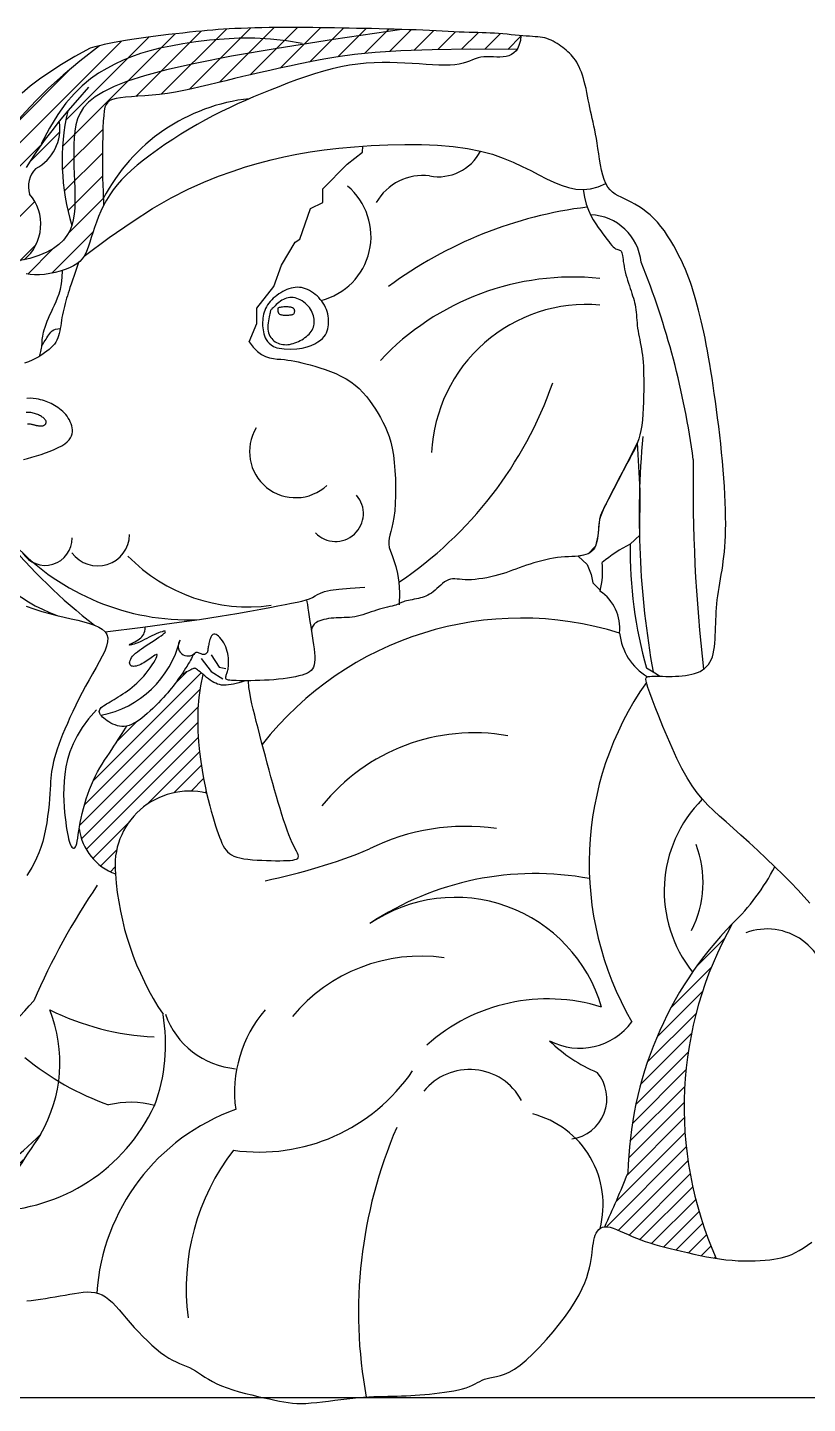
# Model space of a CAD drawing. Extents: x 792 to 6122, y 5790 to 9808.
# Drawn here: x 2730 to 2997.4, y 6796.6 to 7268.4 of the extents above; entities that cross this region are included whole.
import ezdxf

# ---------------------------------------------------------------- set-up
doc = ezdxf.new("R2010")
doc.units = 0
doc.header["$MEASUREMENT"] = 0
for name, color, linetype in [('2', 2, 'CONTINUOUS'), ('3', 3, 'CONTINUOUS'), ('7', 7, 'CONTINUOUS'), ('BH', 3, 'CONTINUOUS'), ('TEXT', 3, 'CONTINUOUS')]:
    doc.layers.add(name, color=color, linetype=linetype)

# ---------------------------------------------------------------- blocks, each defined once
blk = doc.blocks.new('玩具5')
at = {"layer": '3'}
h = blk.add_hatch(dxfattribs=at)
h.set_pattern_fill('ANSI31', color=256, scale=80, style=0)
h.set_pattern_definition([(45, (-2050.161, -7918.069), (-7.071068, 7.071068), [])])
h.paths.add_polyline_path([(126.58, 401.96, -0.267923), (128.52, 410.03, 0.327581), (135.98, 425.07), (133.61, 422.08), (131.54, 419.35), (129.74, 416.84), (128.16, 414.53), (126.77, 412.37), (125.51, 410.34), (124.38, 408.43), (123.38, 406.61), (122.48, 404.86), (121.68, 403.18), (120.96, 401.54), (120.33, 399.93), (119.76, 398.32), (119.26, 396.71), (118.81, 395.05), (118.41, 393.31), (118.06, 391.44), (117.76, 389.41), (117.51, 387.18), (117.3, 384.71), (117.13, 381.96), (117.99, 381.17), (118.84, 380.42), (119.26, 380.07), (123.19, 380.72), (124.9, 381.11, 0.417036)])
for points in [[(244.69, 454.22), (223.04, 451.04), (205.18, 448.21), (190.68, 445.7), (179.12, 443.45), (170.04, 441.41), (163.03, 439.53), (157.64, 437.78), (153.45, 436.1), (150.08, 434.44), (147.39, 432.79), (145.3, 431.12), (143.73, 429.43), (142.59, 427.68), (141.8, 425.87), (141.29, 423.97), (140.96, 421.97), (140.74, 419.86), (140.62, 417.65), (140.58, 415.37), (140.59, 413.04), (140.64, 410.69), (140.72, 408.35), (140.81, 406.04), (140.9, 403.79), (140.97, 401.61), (140.99, 399.51), (140.93, 397.5), (140.76, 395.57), (140.46, 393.73), (139.99, 391.98), (139.33, 390.32), (138.45, 388.75), (137.32, 387.27), (135.9, 385.9), (134.16, 384.63), (132.06, 383.47), (129.55, 382.43), (126.61, 381.51), (123.19, 380.72)], [(213.1, 449.72), (208.12, 450.62), (203.1, 451.18), (198.09, 451.43), (193.16, 451.41), (188.34, 451.18), (183.71, 450.78), (179.31, 450.25), (175.21, 449.63), (171.44, 448.96), (167.97, 448.23), (164.76, 447.44), (161.77, 446.56), (158.95, 445.57), (156.25, 444.47), (153.63, 443.24), (151.06, 441.85), (148.48, 440.29), (145.89, 438.49), (143.3, 436.36), (140.7, 433.82), (138.11, 430.79), (135.5, 427.19), (132.9, 422.93), (130.29, 417.94)], [(148.74, 449.06), (142.56, 444.19), (137.22, 439.7), (132.6, 435.55), (128.64, 431.7), (125.24, 428.11), (122.31, 424.74), (119.77, 421.55), (117.53, 418.5), (115.51, 415.55), (113.69, 412.64), (112.04, 409.75), (110.56, 406.8), (109.22, 403.78), (108.01, 400.61), (106.9, 397.27), (105.89, 393.69)], [(281.28, 447.88), (266.57, 447.96), (254.39, 447.79), (244.4, 447.43), (236.29, 446.91), (229.73, 446.27), (224.39, 445.54), (219.94, 444.77), (216.06, 444), (212.47, 443.27), (209.09, 442.56), (205.89, 441.88), (202.84, 441.21), (199.92, 440.56), (197.09, 439.91), (194.32, 439.26), (191.58, 438.6), (188.86, 437.93), (186.15, 437.25), (183.45, 436.59), (180.77, 435.95), (178.12, 435.35), (175.5, 434.81), (172.91, 434.32), (170.36, 433.92), (167.87, 433.6), (165.44, 433.35), (163.12, 433.15), (160.93, 432.99), (158.9, 432.84), (157.06, 432.69), (155.43, 432.52), (154.04, 432.3), (152.92, 432.02), (152.04, 431.65), (151.37, 431.13), (150.87, 430.44), (150.51, 429.53), (150.27, 428.36), (150.1, 426.91), (149.98, 425.12), (149.87, 422.97), (149.79, 420.46), (149.73, 417.59), (149.71, 414.38), (149.72, 410.84), (149.78, 406.98), (149.9, 402.8), (150.07, 398.31)], [(145.32, 435.85), (141.79, 431.92), (138.69, 428.34), (135.98, 425.07), (133.61, 422.08), (131.54, 419.35), (129.74, 416.84), (128.16, 414.53), (126.77, 412.37), (125.51, 410.34)]]:
    blk.add_lwpolyline(points, dxfattribs=at)
for centre, radius, start, end in [((207.63, 412.6), 70.71, 167.1407, 196.9555), ((202.75, 373.08), 59.49, 96.1487, 152.499), ((122, 422.63), 14.19, 297.3391, 9.8904), ((134.54, 404.31), 8.3, 136.4939, 196.4883), ((115.42, 392.37), 14.71, 310.1253, 40.6768), ((267.77, 168.76), 62.14, 80.1769, 141.2028), ((264.93, 133.06), 68.16, 81.694, 116.5482), ((165.47, 361.48), 181.1, 281.4282, 292.3946), ((306.83, 183.42), 33.54, 332.9058, 21.0625), ((360.66, 149.4), 19.23, 357.9908, 110.389), ((266.26, 105.39), 18.65, 28.2311, 141.1505), ((278.95, 81.12), 29.7, 345.115, 75.6807), ((74.05, 157.67), 77.99, 272.5645, 315.9288)]:
    blk.add_arc(centre, radius, start, end, dxfattribs=at)
at = {"layer": '7'}
for points in [[(145.85, 448.3), (140.99, 445.59), (136.74, 443.06), (133, 440.68), (129.72, 438.4), (126.8, 436.17), (124.18, 433.96)], [(125.5, 271.1), (127.98, 270.23), (130.45, 269.47), (132.9, 268.8), (135.28, 268.19), (137.6, 267.63), (139.81, 267.12), (141.9, 266.63), (143.84, 266.14), (145.61, 265.64), (147.18, 265.1), (148.54, 264.49), (149.67, 263.81), (150.53, 263.02), (151.1, 262.1), (151.37, 261.03), (151.33, 259.79), (150.99, 258.39), (150.42, 256.86), (149.65, 255.2), (148.72, 253.44), (147.69, 251.6), (146.59, 249.68), (145.47, 247.72), (144.37, 245.72), (143.3, 243.7), (142.26, 241.68), (141.26, 239.67), (140.31, 237.69), (139.41, 235.76), (138.57, 233.88), (137.79, 232.07), (137.08, 230.35), (136.43, 228.71), (135.85, 227.16), (135.34, 225.7), (134.89, 224.32), (134.5, 223.02), (134.18, 221.8), (133.91, 220.67), (133.71, 219.6), (133.55, 218.58), (133.42, 217.58), (133.33, 216.55), (133.25, 215.47), (133.18, 214.3), (133.1, 213.02), (133.01, 211.58), (132.9, 209.97), (132.75, 208.21), (132.56, 206.33), (132.32, 204.37), (132.02, 202.37), (131.67, 200.35), (131.24, 198.34), (130.74, 196.4), (130.15, 194.53), (129.49, 192.77), (128.78, 191.1), (128.03, 189.55), (127.25, 188.12), (126.47, 186.81), (125.69, 185.63)], [(125.73, 50.53), (127.1, 50.7), (128.55, 50.89), (130.05, 51.11), (131.59, 51.35), (133.15, 51.61), (134.73, 51.87), (136.3, 52.14), (137.85, 52.41), (139.35, 52.67), (140.81, 52.92), (142.21, 53.14), (143.56, 53.3), (144.86, 53.38), (146.11, 53.37), (147.33, 53.22), (148.49, 52.93), (149.62, 52.47), (150.72, 51.82), (151.79, 51), (152.85, 50.03), (153.92, 48.92), (155.01, 47.7), (156.13, 46.39), (157.29, 45.02), (158.51, 43.59), (159.81, 42.14), (161.16, 40.68), (162.55, 39.25), (163.96, 37.86), (165.38, 36.53), (166.78, 35.31), (168.15, 34.2), (169.48, 33.23), (170.74, 32.42), (171.95, 31.75), (173.1, 31.18), (174.21, 30.69), (175.27, 30.24), (176.3, 29.82), (177.3, 29.37), (178.27, 28.89), (179.23, 28.34), (180.19, 27.72), (181.19, 27.06), (182.25, 26.37), (183.38, 25.66), (184.63, 24.95), (186.01, 24.24), (187.55, 23.56), (189.27, 22.91), (191.13, 22.3), (193.08, 21.73), (195.09, 21.19), (197.1, 20.69), (199.08, 20.23), (200.99, 19.8), (202.77, 19.42), (204.39, 19.06), (205.89, 18.76), (207.3, 18.49), (208.66, 18.28), (210, 18.12), (211.36, 18.03), (212.79, 18), (214.32, 18.03), (215.98, 18.14), (217.75, 18.31), (219.6, 18.52), (221.51, 18.76), (223.44, 19.02), (225.38, 19.27), (227.29, 19.51), (229.14, 19.71), (230.91, 19.87), (232.62, 20), (234.25, 20.09), (235.83, 20.16), (237.37, 20.2), (238.86, 20.24), (240.33, 20.27), (241.78, 20.3), (243.22, 20.35), (244.66, 20.4), (246.1, 20.46), (247.55, 20.54), (249.01, 20.63), (250.49, 20.73), (252, 20.86), (253.54, 20.99), (255.11, 21.15), (256.69, 21.33), (258.27, 21.53), (259.81, 21.76), (261.3, 22.01), (262.7, 22.3), (264.01, 22.62), (265.19, 22.97), (266.23, 23.35), (267.16, 23.76), (267.99, 24.18), (268.76, 24.6), (269.5, 24.99), (270.23, 25.35), (271, 25.67), (271.81, 25.93), (272.71, 26.12), (273.7, 26.3), (274.79, 26.52), (276.01, 26.83), (277.35, 27.29), (278.84, 27.97), (280.48, 28.91), (282.28, 30.17), (284.25, 31.79), (286.34, 33.73), (288.49, 35.91), (290.66, 38.26), (292.79, 40.73), (294.82, 43.24), (296.7, 45.73), (298.38, 48.13), (299.81, 50.38), (301.01, 52.49), (301.99, 54.45), (302.79, 56.28), (303.42, 57.99), (303.92, 59.58), (304.31, 61.06), (304.6, 62.44), (304.83, 63.72), (305.01, 64.92), (305.16, 66.04), (305.28, 67.09), (305.4, 68.06), (305.53, 68.97), (305.69, 69.83), (305.89, 70.63), (306.14, 71.38), (306.45, 72.07), (306.83, 72.68), (307.28, 73.21), (307.81, 73.62), (308.43, 73.92), (309.14, 74.08), (309.94, 74.08), (310.84, 73.93), (311.83, 73.64), (312.91, 73.23), (314.06, 72.74), (315.28, 72.18), (316.55, 71.6), (317.87, 71), (319.22, 70.43), (320.61, 69.9), (322.03, 69.4), (323.49, 68.94), (325, 68.49), (326.57, 68.07), (328.2, 67.64), (329.89, 67.22), (331.67, 66.78), (333.52, 66.33), (335.45, 65.87), (337.42, 65.42), (339.43, 64.98), (341.47, 64.57), (343.52, 64.2), (345.56, 63.88), (347.57, 63.62), (349.55, 63.44), (351.48, 63.32), (353.36, 63.26), (355.16, 63.25), (356.89, 63.29), (358.53, 63.37), (360.07, 63.48), (361.5, 63.62), (362.81, 63.78), (364.03, 63.97), (365.19, 64.21), (366.3, 64.51), (367.4, 64.87), (368.5, 65.33), (369.65, 65.88), (370.86, 66.54), (372.15, 67.33), (373.51, 68.22), (374.89, 69.19)], [(374.22, 176.86), (372.45, 178.87), (370.46, 181.04), (368.21, 183.38), (365.75, 185.86), (363.14, 188.41), (360.44, 191), (357.72, 193.56), (355.02, 196.05), (352.4, 198.42), (349.94, 200.61), (347.68, 202.6), (345.59, 204.43), (343.65, 206.2), (341.84, 207.97), (340.13, 209.82), (338.48, 211.84), (336.87, 214.09), (335.27, 216.65), (333.67, 219.58), (332.07, 222.78), (330.51, 226.15), (329.02, 229.58), (327.62, 232.95), (326.33, 236.15), (325.19, 239.07), (324.23, 241.6), (323.46, 243.65), (322.88, 245.26), (322.48, 246.48), (322.25, 247.36), (322.2, 247.97), (322.3, 248.37), (322.54, 248.61), (322.93, 248.74), (323.44, 248.83), (324.08, 248.87), (324.81, 248.89), (325.63, 248.89), (326.53, 248.88), (327.48, 248.86), (328.49, 248.84), (329.52, 248.83), (330.57, 248.84), (331.63, 248.87), (332.69, 248.93), (333.74, 249.02), (334.78, 249.14), (335.79, 249.3), (336.76, 249.51), (337.69, 249.76), (338.57, 250.07), (339.39, 250.43), (340.15, 250.86), (340.86, 251.35), (341.49, 251.92), (342.06, 252.57), (342.56, 253.3), (342.98, 254.12), (343.33, 255.04), (343.6, 256.03), (343.82, 257.1), (343.98, 258.23), (344.1, 259.41), (344.19, 260.62), (344.25, 261.85), (344.3, 263.09), (344.34, 264.33), (344.38, 265.57), (344.42, 266.82), (344.47, 268.06), (344.53, 269.32), (344.62, 270.58), (344.72, 271.85), (344.86, 273.14), (345.02, 274.44), (345.22, 275.75), (345.43, 277.08), (345.66, 278.43), (345.9, 279.8), (346.13, 281.18), (346.37, 282.57), (346.59, 283.99), (346.79, 285.43), (346.98, 286.9), (347.14, 288.41), (347.28, 290), (347.39, 291.66), (347.47, 293.42), (347.52, 295.29), (347.54, 297.29), (347.52, 299.42), (347.47, 301.68), (347.38, 304.06), (347.27, 306.53), (347.12, 309.09), (346.94, 311.72), (346.73, 314.41), (346.49, 317.13), (346.23, 319.89), (345.95, 322.65), (345.64, 325.41), (345.32, 328.16), (344.98, 330.88), (344.64, 333.55), (344.28, 336.16), (343.93, 338.69), (343.57, 341.14), (343.21, 343.5), (342.85, 345.79), (342.49, 348), (342.12, 350.13), (341.75, 352.21), (341.37, 354.21), (340.98, 356.16), (340.58, 358.06), (340.18, 359.9), (339.77, 361.69), (339.35, 363.42), (338.93, 365.09), (338.51, 366.7), (338.08, 368.25), (337.65, 369.74), (337.22, 371.18), (336.79, 372.56), (336.33, 373.92), (335.85, 375.26), (335.33, 376.61), (334.77, 377.98), (334.15, 379.39), (333.47, 380.86), (332.72, 382.38), (331.91, 383.96), (331.03, 385.55), (330.1, 387.15), (329.11, 388.71), (328.07, 390.23), (326.99, 391.67), (325.87, 393.01), (324.71, 394.23), (323.53, 395.34), (322.33, 396.33), (321.12, 397.23), (319.92, 398.03), (318.74, 398.74), (317.58, 399.38), (316.45, 399.94), (315.37, 400.45), (314.34, 400.94), (313.36, 401.43), (312.45, 401.96), (311.6, 402.58), (310.83, 403.31), (310.13, 404.19), (309.51, 405.26), (308.99, 406.54), (308.54, 408), (308.15, 409.59), (307.82, 411.28), (307.52, 413.02), (307.26, 414.76), (307, 416.46), (306.76, 418.08), (306.5, 419.59), (306.24, 420.99), (305.98, 422.31), (305.71, 423.55), (305.44, 424.75), (305.18, 425.92), (304.92, 427.08), (304.67, 428.24), (304.42, 429.43), (304.18, 430.63), (303.94, 431.84), (303.7, 433.05), (303.46, 434.24), (303.21, 435.42), (302.95, 436.55), (302.67, 437.65), (302.38, 438.69), (302.06, 439.68), (301.73, 440.61), (301.39, 441.49), (301.02, 442.32), (300.64, 443.09), (300.24, 443.82), (299.82, 444.48), (299.38, 445.1), (298.93, 445.67), (298.45, 446.2), (297.96, 446.69), (297.46, 447.16), (296.93, 447.61), (296.39, 448.04), (295.83, 448.47), (295.25, 448.9), (294.65, 449.32), (294.04, 449.72), (293.41, 450.11), (292.77, 450.47), (292.12, 450.8), (291.46, 451.08), (290.79, 451.32), (290.1, 451.51), (289.4, 451.65), (288.67, 451.76), (287.9, 451.85), (287.09, 451.91), (286.21, 451.97), (285.27, 452.04), (284.25, 452.11), (283.15, 452.2), (281.97, 452.31), (280.74, 452.43), (279.45, 452.55), (278.14, 452.67), (276.81, 452.79), (275.47, 452.89), (274.14, 452.99), (272.83, 453.06), (271.53, 453.12), (270.22, 453.16), (268.88, 453.2), (267.5, 453.24), (266.07, 453.28), (264.56, 453.32), (262.96, 453.38), (261.27, 453.45), (259.47, 453.54), (257.59, 453.64), (255.61, 453.74), (253.56, 453.84), (251.44, 453.95), (249.25, 454.05), (246.99, 454.14), (244.69, 454.22), (242.34, 454.3), (239.95, 454.36), (237.55, 454.42), (235.14, 454.47), (232.74, 454.52), (230.34, 454.56), (227.98, 454.61), (225.65, 454.65), (223.35, 454.69), (221.07, 454.73), (218.8, 454.77), (216.54, 454.8), (214.27, 454.82), (211.98, 454.84), (209.67, 454.84), (207.33, 454.84), (204.98, 454.82), (202.64, 454.79), (200.32, 454.75), (198.06, 454.7), (195.87, 454.64), (193.76, 454.57), (191.77, 454.49), (189.9, 454.4), (188.12, 454.29), (186.4, 454.17), (184.71, 454.04), (182.99, 453.89), (181.22, 453.72), (179.36, 453.53), (177.38, 453.32), (175.24, 453.09), (172.98, 452.84), (170.63, 452.58), (168.24, 452.3), (165.85, 452), (163.5, 451.7), (161.22, 451.39), (159.07, 451.07), (157.06, 450.75), (155.19, 450.43), (153.44, 450.1), (151.8, 449.76), (150.24, 449.41), (148.74, 449.06), (147.28, 448.69), (145.85, 448.3)], [(282.56, 452.25), (282.36, 450.7), (282.03, 449.39), (281.57, 448.31), (281, 447.44), (280.32, 446.76), (279.56, 446.25), (278.72, 445.89), (277.82, 445.65), (276.87, 445.52), (275.88, 445.47), (274.87, 445.47), (273.84, 445.5), (272.82, 445.53), (271.8, 445.54), (270.81, 445.5), (269.86, 445.38), (268.95, 445.17), (268.07, 444.89), (267.17, 444.56), (266.24, 444.2), (265.25, 443.84), (264.16, 443.51), (262.95, 443.23), (261.58, 443.02), (260.04, 442.9), (258.33, 442.88), (256.48, 442.91), (254.51, 443), (252.42, 443.13), (250.23, 443.27), (247.97, 443.42), (245.66, 443.56), (243.3, 443.66), (240.89, 443.72), (238.45, 443.72), (235.95, 443.65), (233.4, 443.49), (230.8, 443.24), (228.15, 442.87), (225.43, 442.37), (222.66, 441.74), (219.85, 440.99), (217.01, 440.13), (214.15, 439.19), (211.3, 438.18), (208.47, 437.13), (205.69, 436.05), (202.95, 434.96), (200.28, 433.87), (197.67, 432.79), (195.1, 431.68), (192.56, 430.55), (190.03, 429.38), (187.5, 428.16), (184.97, 426.87), (182.4, 425.5), (179.81, 424.05), (177.19, 422.52), (174.6, 420.93), (172.04, 419.31), (169.54, 417.66), (167.14, 415.99), (164.86, 414.34), (162.72, 412.71), (160.74, 411.12), (158.93, 409.55), (157.28, 408), (155.76, 406.45), (154.39, 404.89), (153.14, 403.31), (152.01, 401.7), (150.99, 400.03), (150.07, 398.31), (149.24, 396.56), (148.5, 394.79), (147.83, 393.05), (147.23, 391.34), (146.68, 389.69), (146.18, 388.14), (145.72, 386.71), (145.29, 385.4), (144.85, 384.23), (144.39, 383.17), (143.86, 382.22), (143.25, 381.35), (142.51, 380.57), (141.62, 379.85), (140.56, 379.18), (139.29, 378.56), (137.85, 377.99), (136.29, 377.48), (134.65, 377.05), (132.98, 376.7), (131.31, 376.45), (129.7, 376.3), (128.18, 376.28), (126.8, 376.38), (125.54, 376.61)], [(143.86, 382.22), (151.88, 388.18), (159.11, 393.18), (165.64, 397.32), (171.57, 400.71), (176.97, 403.48), (181.94, 405.74), (186.57, 407.6), (190.93, 409.17), (195.13, 410.55), (199.21, 411.78), (203.24, 412.86), (207.28, 413.81), (211.4, 414.64), (215.65, 415.36), (220.09, 415.98), (224.78, 416.52), (229.76, 416.99), (234.96, 417.36), (240.29, 417.61), (245.65, 417.73), (250.96, 417.7), (256.11, 417.49), (261.01, 417.09), (265.57, 416.47), (269.72, 415.62), (273.49, 414.58), (276.91, 413.39), (280.05, 412.1), (282.94, 410.75), (285.64, 409.39), (288.18, 408.07), (290.63, 406.82), (293.01, 405.7), (295.36, 404.76), (297.68, 404.03), (300, 403.56), (302.32, 403.4), (304.67, 403.61), (307.07, 404.21), (309.51, 405.26)], [(196.3, 355.08), (198.73, 360.9), (198.73, 365.76), (204.07, 372.56), (206.5, 379.35), (210.88, 386.64), (212.34, 387.61), (215.74, 397.32), (219.63, 399.26), (219.63, 403.63), (227.4, 411.4), (232.26, 415.28), (232.36, 417.17)], [(302.32, 403.4), (302.74, 400.92), (303.29, 398.75), (303.95, 396.85), (304.7, 395.2), (305.49, 393.74), (306.3, 392.46), (307.11, 391.32), (307.88, 390.28), (308.59, 389.31), (309.25, 388.42), (309.85, 387.6), (310.4, 386.87), (310.9, 386.22), (311.37, 385.67), (311.81, 385.21), (312.21, 384.86), (312.6, 384.6), (312.96, 384.43), (313.29, 384.31), (313.59, 384.22), (313.86, 384.13), (314.11, 384.03), (314.31, 383.87), (314.48, 383.64), (314.62, 383.32), (314.72, 382.91), (314.81, 382.41), (314.89, 381.84), (314.97, 381.2), (315.05, 380.5), (315.16, 379.75), (315.29, 378.95), (315.46, 378.11), (315.66, 377.25), (315.89, 376.36), (316.14, 375.47), (316.41, 374.58), (316.68, 373.69), (316.96, 372.83), (317.24, 371.99), (317.51, 371.19), (317.76, 370.42), (318.01, 369.67), (318.24, 368.93), (318.45, 368.21), (318.64, 367.48), (318.8, 366.75), (318.94, 366), (319.05, 365.23), (319.13, 364.44), (319.2, 363.63), (319.26, 362.8), (319.32, 361.96), (319.39, 361.11), (319.48, 360.24), (319.59, 359.37), (319.72, 358.48), (319.88, 357.59), (320.06, 356.68), (320.24, 355.75), (320.43, 354.81), (320.62, 353.85), (320.8, 352.86), (320.96, 351.84), (321.1, 350.79), (321.22, 349.7), (321.32, 348.55), (321.4, 347.33), (321.46, 346.03), (321.5, 344.63), (321.52, 343.12), (321.53, 341.48), (321.52, 339.72), (321.49, 337.86), (321.44, 335.95), (321.36, 334.02), (321.24, 332.11), (321.09, 330.26), (320.89, 328.52), (320.64, 326.92), (320.34, 325.48), (319.99, 324.2), (319.6, 323.05), (319.16, 321.98), (318.69, 320.97), (318.18, 320), (317.64, 319.02), (317.07, 318.01), (316.49, 316.95), (315.88, 315.85), (315.27, 314.71), (314.65, 313.55), (314.04, 312.39), (313.44, 311.24), (312.86, 310.12), (312.3, 309.03), (311.76, 308), (311.26, 307.02), (310.79, 306.09), (310.35, 305.22), (309.94, 304.4), (309.56, 303.65), (309.21, 302.95), (308.89, 302.32), (308.6, 301.74), (308.35, 301.2), (308.11, 300.68), (307.91, 300.17), (307.73, 299.64), (307.58, 299.08), (307.46, 298.47), (307.35, 297.78), (307.27, 297.01), (307.2, 296.17), (307.14, 295.29), (307.06, 294.37), (306.97, 293.46), (306.84, 292.56), (306.68, 291.7), (306.46, 290.91), (306.19, 290.19), (305.85, 289.55), (305.45, 288.99), (304.98, 288.51), (304.45, 288.1), (303.84, 287.75), (303.17, 287.48), (302.41, 287.26), (301.59, 287.11), (300.69, 287), (299.73, 286.93), (298.71, 286.87), (297.63, 286.82), (296.51, 286.75), (295.35, 286.66), (294.15, 286.54), (292.92, 286.36), (291.67, 286.13), (290.41, 285.87), (289.15, 285.56), (287.89, 285.23), (286.65, 284.87), (285.44, 284.5), (284.27, 284.11), (283.13, 283.71), (282.03, 283.31), (280.95, 282.91), (279.88, 282.51), (278.81, 282.12), (277.72, 281.74), (276.6, 281.38), (275.44, 281.03), (274.23, 280.71), (272.99, 280.42), (271.73, 280.15), (270.47, 279.93), (269.23, 279.75), (268.02, 279.61), (266.87, 279.52), (265.8, 279.49), (264.81, 279.52), (263.9, 279.59), (263.06, 279.67), (262.29, 279.74), (261.56, 279.78), (260.87, 279.77), (260.2, 279.68), (259.56, 279.49), (258.93, 279.2), (258.3, 278.8), (257.68, 278.33), (257.07, 277.81), (256.47, 277.26), (255.87, 276.71), (255.28, 276.18), (254.7, 275.69), (254.13, 275.27), (253.56, 274.91), (252.99, 274.6), (252.41, 274.34), (251.83, 274.11), (251.24, 273.92), (250.63, 273.74), (250, 273.59), (249.36, 273.44), (248.7, 273.3), (248.05, 273.16), (247.41, 273.03), (246.81, 272.9), (246.24, 272.78), (245.74, 272.66), (245.3, 272.54), (244.95, 272.41), (244.65, 272.29), (244.39, 272.17), (244.14, 272.04), (243.88, 271.91), (243.58, 271.77), (243.23, 271.63), (242.79, 271.48), (242.26, 271.33), (241.63, 271.16), (240.92, 270.99), (240.15, 270.8), (239.33, 270.59), (238.48, 270.37), (237.6, 270.13), (236.72, 269.87), (235.84, 269.58), (234.97, 269.29), (234.11, 268.99), (233.25, 268.69), (232.39, 268.41), (231.54, 268.16), (230.68, 267.94), (229.83, 267.76), (228.98, 267.63), (228.13, 267.55), (227.29, 267.5), (226.44, 267.47), (225.6, 267.45), (224.76, 267.43), (223.93, 267.4), (223.11, 267.36), (222.29, 267.28), (221.5, 267.18), (220.73, 267.04), (220, 266.88), (219.31, 266.69), (218.68, 266.48), (218.12, 266.24), (217.64, 265.98), (217.24, 265.7), (216.92, 265.39), (216.67, 265.08), (216.46, 264.75), (216.31, 264.41), (216.19, 264.07), (216.09, 263.73), (216, 263.39)], [(142.07, 380.21), (141.32, 377.97), (140.69, 376.12), (140.18, 374.58), (139.76, 373.31), (139.41, 372.24), (139.11, 371.32), (138.85, 370.49), (138.6, 369.69), (138.35, 368.87), (138.11, 368.03), (137.86, 367.17), (137.63, 366.3), (137.41, 365.42), (137.2, 364.53), (137.01, 363.64), (136.84, 362.75), (136.7, 361.87), (136.57, 361), (136.45, 360.14), (136.32, 359.3), (136.18, 358.49), (136.01, 357.71), (135.81, 356.97), (135.56, 356.26), (135.25, 355.59), (134.89, 354.96), (134.46, 354.35), (133.98, 353.77), (133.42, 353.2), (132.79, 352.64), (132.09, 352.07), (131.31, 351.5), (130.45, 350.91), (129.51, 350.32), (128.49, 349.75), (127.39, 349.2), (126.21, 348.7), (124.94, 348.25)], [(129.79, 350.5), (129.86, 350.77), (129.95, 351.12), (130.05, 351.53), (130.16, 351.99), (130.26, 352.48), (130.36, 352.98), (130.44, 353.48), (130.51, 353.97), (130.55, 354.44), (130.57, 354.89), (130.59, 355.34), (130.62, 355.81), (130.66, 356.3), (130.74, 356.84), (130.85, 357.44), (131.01, 358.11), (131.23, 358.87), (131.5, 359.7), (131.83, 360.6), (132.19, 361.55), (132.6, 362.55), (133.04, 363.57), (133.51, 364.61), (134, 365.66), (134.5, 366.72), (135.01, 367.81), (135.49, 368.99), (135.95, 370.3), (136.35, 371.79), (136.68, 373.49), (136.93, 375.46), (137.07, 377.73)], [(205.02, 353.15), (207.37, 352.83), (209.5, 352.73), (211.42, 352.82), (213.14, 353.07), (214.65, 353.44), (215.98, 353.91), (217.13, 354.44), (218.1, 355.01), (218.91, 355.58), (219.58, 356.15), (220.11, 356.73), (220.52, 357.31), (220.84, 357.91), (221.07, 358.51), (221.24, 359.14), (221.35, 359.78), (221.43, 360.44), (221.47, 361.12), (221.47, 361.82), (221.43, 362.52), (221.34, 363.22), (221.21, 363.92), (221.02, 364.62), (220.79, 365.31), (220.5, 365.99), (220.16, 366.65), (219.77, 367.29), (219.34, 367.91), (218.87, 368.5), (218.36, 369.07), (217.83, 369.6), (217.27, 370.09), (216.69, 370.54), (216.1, 370.95), (215.48, 371.32), (214.85, 371.63), (214.21, 371.9), (213.56, 372.1), (212.9, 372.25), (212.24, 372.34), (211.58, 372.36), (210.91, 372.31), (210.24, 372.22), (209.58, 372.06), (208.92, 371.86), (208.26, 371.61), (207.6, 371.32), (206.96, 370.99), (206.32, 370.62), (205.69, 370.23), (205.09, 369.8), (204.5, 369.35), (203.95, 368.87), (203.43, 368.37), (202.95, 367.85), (202.52, 367.31), (202.13, 366.76), (201.79, 366.19), (201.5, 365.61), (201.25, 365.02), (201.04, 364.42), (200.87, 363.81), (200.74, 363.2), (200.64, 362.58), (200.57, 361.95), (200.54, 361.33), (200.53, 360.7), (200.56, 360.07), (200.62, 359.44), (200.71, 358.82), (200.82, 358.19), (200.97, 357.57), (201.15, 356.96), (201.38, 356.36), (201.68, 355.76), (202.08, 355.19), (202.59, 354.64), (203.24, 354.11), (204.04, 353.61), (205.02, 353.15)], [(205.43, 365.76), (205.37, 365.23), (205.38, 364.79), (205.45, 364.46), (205.56, 364.19), (205.71, 364), (205.9, 363.86), (206.1, 363.76), (206.32, 363.69), (206.55, 363.63), (206.79, 363.59), (207.03, 363.56), (207.27, 363.54), (207.53, 363.53), (207.79, 363.53), (208.05, 363.53), (208.32, 363.53), (208.6, 363.54), (208.88, 363.55), (209.16, 363.57), (209.42, 363.59), (209.67, 363.63), (209.91, 363.69), (210.11, 363.76), (210.29, 363.85), (210.43, 363.97), (210.55, 364.1), (210.63, 364.25), (210.68, 364.41), (210.72, 364.57), (210.73, 364.73), (210.73, 364.89), (210.71, 365.04), (210.67, 365.18), (210.63, 365.31), (210.57, 365.42), (210.5, 365.53), (210.41, 365.62), (210.3, 365.71), (210.17, 365.79), (210.03, 365.86), (209.86, 365.92), (209.67, 365.98), (209.46, 366.03), (209.23, 366.07), (208.96, 366.1), (208.68, 366.12), (208.36, 366.14), (208.01, 366.14), (207.64, 366.13), (207.25, 366.11), (206.86, 366.08), (206.48, 366.04), (206.13, 365.99), (205.82, 365.93), (205.57, 365.86), (205.39, 365.78)], [(130.48, 353.82), (130.62, 354.03), (130.8, 354.31), (131.01, 354.65), (131.26, 355.03), (131.52, 355.46), (131.81, 355.9), (132.1, 356.36), (132.4, 356.83), (132.7, 357.29), (133.01, 357.73), (133.36, 358.14), (133.77, 358.5), (134.26, 358.8), (134.84, 359.04), (135.53, 359.19), (136.31, 359.24)], [(196.3, 355.08), (197.58, 353.31), (198.88, 351.99), (200.18, 351.03), (201.48, 350.37), (202.75, 349.96), (204, 349.72), (205.22, 349.58), (206.38, 349.49), (207.5, 349.39), (208.58, 349.26), (209.65, 349.1), (210.73, 348.91), (211.85, 348.67), (213.03, 348.4), (214.29, 348.08), (215.66, 347.71), (217.14, 347.29), (218.73, 346.81), (220.38, 346.26), (222.07, 345.65), (223.76, 344.96), (225.42, 344.19), (227.02, 343.32), (228.54, 342.37), (229.94, 341.32), (231.22, 340.19), (232.41, 338.98), (233.51, 337.72), (234.53, 336.41), (235.47, 335.07), (236.36, 333.7), (237.2, 332.34), (238, 330.97), (238.76, 329.58), (239.47, 328.14), (240.12, 326.61), (240.71, 324.97), (241.24, 323.19), (241.69, 321.23), (242.06, 319.07), (242.36, 316.68), (242.57, 314.14), (242.7, 311.5), (242.75, 308.83), (242.73, 306.21), (242.63, 303.7), (242.47, 301.38), (242.23, 299.32), (241.92, 297.56), (241.59, 296.08), (241.25, 294.8), (240.95, 293.69), (240.72, 292.68), (240.59, 291.73), (240.59, 290.76), (240.77, 289.73), (241.13, 288.58), (241.64, 287.25), (242.22, 285.67), (242.8, 283.76), (243.33, 281.46), (243.74, 278.71), (243.96, 275.43), (243.93, 271.56)], [(124.66, 317.71), (125.96, 318.01), (127.33, 318.4), (128.76, 318.82), (130.21, 319.29), (131.66, 319.8), (133.07, 320.33), (134.42, 320.89), (135.67, 321.47), (136.8, 322.06), (137.76, 322.67), (138.54, 323.29), (139.15, 323.91), (139.61, 324.54), (139.92, 325.17), (140.11, 325.8), (140.19, 326.44), (140.18, 327.08), (140.1, 327.72), (139.95, 328.36), (139.75, 329), (139.5, 329.63), (139.2, 330.24), (138.86, 330.83), (138.48, 331.41), (138.06, 331.95), (137.61, 332.46), (137.12, 332.94), (136.62, 333.39), (136.1, 333.8), (135.56, 334.17), (135.02, 334.53), (134.48, 334.85), (133.94, 335.15), (133.4, 335.42), (132.88, 335.67), (132.37, 335.9), (131.84, 336.11), (131.29, 336.31), (130.7, 336.49), (130.07, 336.65), (129.38, 336.8), (128.62, 336.93), (127.77, 337.05), (126.81, 337.11), (125.72, 337.05)], [(125.91, 329.01), (126.13, 329.02), (126.35, 329.01), (126.58, 328.99), (126.81, 328.96), (127.04, 328.91), (127.27, 328.86), (127.49, 328.81), (127.72, 328.75), (127.93, 328.7), (128.14, 328.65), (128.34, 328.6), (128.53, 328.56), (128.71, 328.52), (128.88, 328.49), (129.05, 328.46), (129.21, 328.43), (129.36, 328.41), (129.51, 328.39), (129.65, 328.38), (129.79, 328.36), (129.93, 328.35), (130.06, 328.34), (130.19, 328.34), (130.32, 328.35), (130.44, 328.35), (130.57, 328.37), (130.7, 328.39), (130.82, 328.42), (130.95, 328.46), (131.07, 328.51), (131.19, 328.56), (131.3, 328.64), (131.41, 328.72), (131.51, 328.82), (131.61, 328.93), (131.69, 329.05), (131.76, 329.19), (131.81, 329.34), (131.84, 329.5), (131.84, 329.66), (131.8, 329.84), (131.73, 330.02), (131.62, 330.21), (131.47, 330.4), (131.3, 330.6), (131.09, 330.79), (130.85, 330.98), (130.6, 331.17), (130.33, 331.35), (130.05, 331.52), (129.76, 331.68), (129.46, 331.84), (129.15, 331.98), (128.83, 332.1), (128.49, 332.22), (128.13, 332.33), (127.76, 332.42), (127.37, 332.49), (126.95, 332.56), (126.5, 332.6), (126.01, 332.61), (125.47, 332.58)], [(150.53, 263.02), (162.51, 264.5), (172.43, 265.8), (180.54, 266.93), (187.09, 267.91), (192.34, 268.76), (196.54, 269.5), (199.95, 270.14), (202.83, 270.69), (205.38, 271.18), (207.67, 271.62), (209.69, 272.02), (211.48, 272.4), (213.03, 272.76), (214.36, 273.12), (215.48, 273.5), (216.4, 273.91), (217.18, 274.35), (217.95, 274.81), (218.91, 275.28), (220.24, 275.74), (222.13, 276.18), (224.76, 276.56), (228.31, 276.88), (232.98, 277.12)], [(214.52, 273.18), (214.62, 272.53), (214.76, 271.62), (214.93, 270.49), (215.12, 269.19), (215.34, 267.76), (215.58, 266.25), (215.82, 264.7), (216.07, 263.16), (216.31, 261.65), (216.54, 260.21), (216.74, 258.84), (216.91, 257.54), (217.04, 256.33), (217.12, 255.2), (217.13, 254.19), (217.07, 253.28), (216.93, 252.48), (216.69, 251.8), (216.37, 251.21), (215.94, 250.7), (215.4, 250.26), (214.76, 249.88), (213.99, 249.54), (213.11, 249.24), (212.09, 248.96), (210.96, 248.71), (209.73, 248.48), (208.42, 248.27), (207.04, 248.08), (205.61, 247.92), (204.14, 247.78), (202.64, 247.67), (201.14, 247.58), (199.65, 247.51), (198.2, 247.47), (196.8, 247.44), (195.48, 247.43), (194.26, 247.43), (193.15, 247.45), (192.18, 247.47), (191.36, 247.51), (190.69, 247.55), (190.15, 247.6), (189.72, 247.67), (189.4, 247.76), (189.16, 247.86), (189.01, 247.98), (188.91, 248.13), (188.86, 248.3), (188.85, 248.49), (188.87, 248.71), (188.93, 248.95), (189, 249.21), (189.09, 249.48), (189.19, 249.78), (189.29, 250.09), (189.39, 250.41), (189.48, 250.76), (189.57, 251.12), (189.64, 251.52), (189.7, 251.95), (189.74, 252.41), (189.76, 252.92), (189.75, 253.47), (189.73, 254.07), (189.67, 254.71), (189.58, 255.38), (189.46, 256.07), (189.3, 256.78), (189.1, 257.48), (188.85, 258.17), (188.56, 258.85), (188.22, 259.5), (187.84, 260.1), (187.43, 260.66), (187.01, 261.15), (186.59, 261.56), (186.17, 261.89), (185.77, 262.12), (185.41, 262.23), (185.08, 262.23), (184.8, 262.12), (184.55, 261.93), (184.33, 261.65), (184.14, 261.32), (183.98, 260.94), (183.84, 260.54), (183.71, 260.12), (183.61, 259.7), (183.51, 259.3), (183.43, 258.9), (183.36, 258.53), (183.3, 258.18), (183.25, 257.85), (183.21, 257.56), (183.18, 257.31), (183.15, 257.1), (183.13, 256.93), (183.1, 256.79), (183.08, 256.66), (183.05, 256.56), (183, 256.46), (182.94, 256.37), (182.87, 256.28), (182.77, 256.17), (182.65, 256.06), (182.51, 255.96), (182.35, 255.87), (182.17, 255.8), (181.97, 255.75), (181.76, 255.74), (181.52, 255.78), (181.27, 255.86), (181, 255.97), (180.72, 256.1), (180.44, 256.23), (180.16, 256.34), (179.89, 256.41), (179.62, 256.44), (179.37, 256.39), (179.13, 256.26), (178.9, 256.05), (178.68, 255.77), (178.45, 255.41), (178.21, 254.99), (177.94, 254.51), (177.65, 253.98), (177.33, 253.39), (176.96, 252.77), (176.56, 252.11), (176.12, 251.42), (175.66, 250.71), (175.18, 249.99), (174.68, 249.26), (174.18, 248.53), (173.67, 247.82), (173.17, 247.12), (172.66, 246.43), (172.14, 245.75), (171.59, 245.06), (171.02, 244.35), (170.42, 243.63), (169.76, 242.88), (169.06, 242.09), (168.29, 241.27), (167.48, 240.41), (166.62, 239.55), (165.74, 238.68), (164.85, 237.84), (163.94, 237.02), (163.05, 236.26), (162.17, 235.56), (161.32, 234.94), (160.49, 234.4), (159.69, 233.94), (158.9, 233.56), (158.14, 233.27), (157.38, 233.07), (156.64, 232.96), (155.9, 232.95), (155.17, 233.02), (154.44, 233.18), (153.74, 233.4), (153.05, 233.68), (152.4, 234.01), (151.78, 234.37), (151.2, 234.75), (150.67, 235.14), (150.19, 235.52), (149.77, 235.91), (149.42, 236.28), (149.13, 236.65), (148.91, 237.01), (148.77, 237.36), (148.71, 237.7), (148.74, 238.02), (148.86, 238.33), (149.06, 238.63), (149.33, 238.92), (149.68, 239.22), (150.08, 239.51), (150.54, 239.81), (151.04, 240.12), (151.59, 240.44), (152.17, 240.78), (152.78, 241.14), (153.41, 241.52), (154.07, 241.92), (154.75, 242.34), (155.45, 242.79), (156.17, 243.25), (156.9, 243.75), (157.64, 244.26), (158.39, 244.81), (159.14, 245.39), (159.89, 246.01), (160.65, 246.67), (161.39, 247.37), (162.13, 248.13), (162.86, 248.93), (163.57, 249.8), (164.26, 250.69), (164.9, 251.58), (165.49, 252.45), (166.01, 253.27), (166.44, 254.02), (166.78, 254.65), (167.02, 255.16), (167.13, 255.52), (167.13, 255.73), (167.04, 255.82), (166.86, 255.8), (166.61, 255.7), (166.3, 255.52), (165.95, 255.28), (165.55, 255.01), (165.14, 254.71), (164.71, 254.4), (164.26, 254.08), (163.79, 253.76), (163.32, 253.45), (162.84, 253.15), (162.35, 252.87), (161.86, 252.62), (161.37, 252.41), (160.89, 252.24), (160.43, 252.11), (159.99, 252.03), (159.59, 252.01), (159.23, 252.04), (158.92, 252.12), (158.67, 252.28), (158.49, 252.5), (158.38, 252.78), (158.34, 253.11), (158.37, 253.48), (158.48, 253.89), (158.67, 254.33), (158.94, 254.78), (159.28, 255.24), (159.71, 255.7), (160.22, 256.16), (160.79, 256.63), (161.43, 257.11), (162.12, 257.59), (162.85, 258.09), (163.63, 258.59), (164.44, 259.12), (165.27, 259.66), (166.1, 260.2), (166.9, 260.74), (167.65, 261.25), (168.32, 261.73), (168.89, 262.16), (169.32, 262.52), (169.59, 262.81), (169.69, 263.01), (169.63, 263.13), (169.41, 263.16), (169.07, 263.13), (168.62, 263.02), (168.07, 262.85), (167.46, 262.63), (166.79, 262.35), (166.08, 262.02), (165.34, 261.67), (164.59, 261.29), (163.84, 260.9), (163.09, 260.51), (162.36, 260.14), (161.65, 259.8), (160.98, 259.5), (160.35, 259.26), (159.79, 259.06), (159.29, 258.92), (158.88, 258.82), (158.56, 258.77), (158.35, 258.77), (158.25, 258.81), (158.28, 258.89), (158.45, 259.01), (158.73, 259.17), (159.11, 259.36), (159.55, 259.58), (160.04, 259.83), (160.54, 260.1), (161.03, 260.4), (161.5, 260.71), (161.91, 261.05), (162.26, 261.41), (162.57, 261.79), (162.81, 262.22), (163, 262.69), (163.14, 263.22), (163.22, 263.81), (163.25, 264.46)], [(181.02, 254.55), (184.25, 250.4), (187.95, 248.09)], [(184.25, 255.7), (186.79, 251.78), (188.87, 251.32)], [(195.04, 247.43), (194.42, 247.23), (193.72, 247.02), (192.96, 246.8), (192.16, 246.58), (191.34, 246.39), (190.52, 246.22), (189.72, 246.1), (188.95, 246.03), (188.22, 246.03), (187.54, 246.09), (186.89, 246.21), (186.27, 246.39), (185.68, 246.63), (185.09, 246.91), (184.52, 247.25), (183.94, 247.63), (183.37, 248.05), (182.79, 248.5), (182.22, 248.96), (181.67, 249.42), (181.16, 249.87), (180.68, 250.28), (180.24, 250.64), (179.87, 250.93), (179.55, 251.15), (179.28, 251.3), (179.04, 251.38), (178.82, 251.39), (178.59, 251.35), (178.35, 251.26), (178.07, 251.12), (177.73, 250.93), (177.33, 250.72), (176.89, 250.48), (176.43, 250.23), (175.97, 249.98), (175.55, 249.75), (175.18, 249.56), (174.89, 249.41), (174.72, 249.31)], [(181.6, 249.47), (180.83, 245.82), (180.32, 242.17), (180.04, 238.53), (179.96, 234.95), (180.04, 231.46), (180.25, 228.09), (180.56, 224.87), (180.94, 221.84), (181.36, 219.02), (181.81, 216.41), (182.29, 213.99), (182.77, 211.76), (183.26, 209.69), (183.76, 207.77), (184.24, 206), (184.71, 204.35), (185.17, 202.82), (185.6, 201.41), (186.02, 200.1), (186.43, 198.9), (186.84, 197.79), (187.24, 196.79), (187.65, 195.87), (188.06, 195.05), (188.49, 194.32), (188.94, 193.66), (189.45, 193.08), (190.02, 192.58), (190.68, 192.14), (191.45, 191.76), (192.34, 191.44), (193.37, 191.17), (194.56, 190.95), (195.87, 190.77), (197.29, 190.63), (198.77, 190.52), (200.28, 190.44), (201.79, 190.38), (203.27, 190.35), (204.68, 190.32), (206, 190.32), (207.21, 190.33), (208.31, 190.36), (209.28, 190.42), (210.11, 190.51), (210.79, 190.64), (211.32, 190.82), (211.68, 191.05), (211.87, 191.35), (211.9, 191.71), (211.8, 192.15), (211.58, 192.68), (211.26, 193.33), (210.86, 194.09), (210.41, 194.98), (209.91, 196.01), (209.4, 197.2), (208.87, 198.53), (208.33, 199.98), (207.77, 201.56), (207.21, 203.24), (206.64, 205.01), (206.07, 206.86), (205.49, 208.77), (204.91, 210.74), (204.33, 212.77), (203.76, 214.83), (203.18, 216.94), (202.59, 219.08), (202.01, 221.26), (201.42, 223.46), (200.83, 225.68), (200.24, 227.92), (199.66, 230.15), (199.09, 232.34), (198.54, 234.46), (198.04, 236.49), (197.58, 238.4), (197.17, 240.15), (196.83, 241.73), (196.57, 243.1), (196.37, 244.28), (196.22, 245.26), (196.13, 246.05), (196.07, 246.65), (196.04, 247.08), (196.03, 247.34), (196.02, 247.43)], [(147.78, 238.17), (145.33, 235.36), (143.31, 232.63), (141.67, 229.99), (140.38, 227.41), (139.39, 224.91), (138.66, 222.48), (138.14, 220.11), (137.78, 217.8), (137.55, 215.56), (137.43, 213.38), (137.39, 211.29), (137.44, 209.29), (137.54, 207.4), (137.69, 205.63), (137.86, 204), (138.05, 202.51), (138.23, 201.17), (138.42, 199.99), (138.6, 198.94), (138.79, 198.02), (138.98, 197.21), (139.17, 196.51), (139.38, 195.91), (139.59, 195.4), (139.81, 194.96), (140.04, 194.62), (140.27, 194.37), (140.5, 194.24), (140.73, 194.24), (140.95, 194.38), (141.16, 194.67), (141.36, 195.13), (141.54, 195.76), (141.71, 196.56), (141.87, 197.51), (142.05, 198.58), (142.24, 199.77), (142.45, 201.06), (142.69, 202.42), (142.97, 203.85), (143.3, 205.33), (143.67, 206.84), (144.09, 208.37), (144.55, 209.91), (145.05, 211.44), (145.6, 212.94), (146.19, 214.42), (146.82, 215.84), (147.49, 217.21), (148.19, 218.53), (148.91, 219.79), (149.65, 221.01), (150.41, 222.19), (151.16, 223.34), (151.91, 224.46), (152.65, 225.57), (153.37, 226.65), (154.06, 227.72), (154.72, 228.75), (155.36, 229.74), (155.95, 230.68), (156.51, 231.56), (157.02, 232.37), (157.47, 233.1)]]:
    blk.add_lwpolyline(points, dxfattribs=at)
blk.add_lwpolyline([(202.24, 359.04), (202.32, 358.43), (202.45, 357.87), (202.63, 357.36), (202.85, 356.88), (203.12, 356.45), (203.43, 356.05), (203.77, 355.7), (204.14, 355.37), (204.55, 355.08), (204.98, 354.83), (205.44, 354.62), (205.91, 354.44), (206.41, 354.3), (206.92, 354.2), (207.45, 354.15), (208, 354.14), (208.55, 354.17), (209.11, 354.24), (209.68, 354.36), (210.24, 354.51), (210.81, 354.69), (211.37, 354.91), (211.92, 355.16), (212.47, 355.43), (213, 355.72), (213.51, 356.04), (214, 356.38), (214.47, 356.74), (214.9, 357.12), (215.3, 357.51), (215.66, 357.92), (215.98, 358.35), (216.25, 358.79), (216.48, 359.24), (216.66, 359.7), (216.79, 360.18), (216.88, 360.67), (216.92, 361.17), (216.92, 361.68), (216.88, 362.2), (216.8, 362.73), (216.67, 363.27), (216.5, 363.8), (216.29, 364.34), (216.03, 364.87), (215.73, 365.39), (215.39, 365.9), (215, 366.38), (214.56, 366.84), (214.09, 367.28), (213.59, 367.67), (213.06, 368.04), (212.52, 368.35), (211.96, 368.62), (211.4, 368.84), (210.84, 368.99), (210.28, 369.09), (209.73, 369.12), (209.2, 369.1), (208.67, 369.02), (208.15, 368.89), (207.64, 368.71), (207.14, 368.49), (206.66, 368.22), (206.18, 367.91), (205.73, 367.57), (205.29, 367.22), (204.88, 366.86), (204.51, 366.51), (204.17, 366.18), (203.88, 365.88), (203.63, 365.63), (203.44, 365.43), (203.3, 365.26), (203.18, 365.12), (203.1, 364.97), (203.03, 364.79), (202.96, 364.58), (202.9, 364.3), (202.82, 363.95), (202.72, 363.49), (202.61, 362.96), (202.5, 362.36), (202.39, 361.71), (202.31, 361.04), (202.25, 360.36), (202.22, 359.68)], close=True, dxfattribs=at)
for centre, radius, start, end in [((304.06, 378.65), 16.74, 5.752, 87.8857), ((79.08, 283.08), 260.48, 7.6368, 21.9226), ((211.02, 320.17), 14.61, 148.8199, 312.9489), ((600.49, 299.85), 280.41, 174.8592, 190.1943), ((845.3, 309.19), 508.12, 179.0419, 186.5646), ((223.67, 300.54), 8.87, 224.2504, 40.92), ((154.62, 320.62), 55.88, 208.6447, 249.7564), ((258.47, 408.41), 181.45, 219.5842, 232.1681), ((131.58, 292.54), 8.47, 211.7425, 1.6241), ((148.23, 293.98), 10.09, 215.7326, 359.1286), ((177.17, 342.88), 76.11, 223.2862, 271.914), ((341.16, 244.91), 51.78, 117.4943, 129.302), ((455.1, 288.81), 137.87, 179.1542, 195.7455), ((195.97, 324.11), 53.21, 224.1515, 277.833), ((283.11, 282.4), 25.38, 345.1958, 5.826), ((299.61, 264.05), 14.33, 354.1681, 55.9101), ((282.76, 162.77), 104.56, 72.6884, 141.9465), ((332.05, 264.39), 18.26, 185.6676, 239.0947), ((142.93, 268.22), 32.38, 281.2941, 345.8691), ((176.88, 258.47), 3.15, 144.1781, 315.5512), ((307.49, 222.37), 32.63, 54.3174, 62.7982), ((177.34, 188.75), 23.64, 76.7097, 186.3731), ((369.3, 180.65), 41.26, 135.0061, 218.5481), ((159.85, 202.72), 17.65, 187.4586, 250.0945), ((302.16, 219.78), 68.58, 313.8199, 332.7809), ((244.93, 192.15), 91.29, 183.7862, 213.6725), ((287, 91.8), 94.42, 79.4231, 123.7185), ((333.58, 56.7), 224.15, 145.8513, 156.5645), ((261.71, 130.29), 48.36, 16.271, 124.1018), ((433.27, 88.81), 116.77, 135.7417, 178.8295), ((452.79, 112.09), 118.44, 150.5615, 203.9365), ((250.9, 106.84), 53.18, 82.0873, 140.292), ((-61.62, 310.39), 251, 303.2752, 319.0392), ((291.04, 88.83), 57.6, 72.7413, 131.7642), ((90.81, 126.16), 45.38, 329.9259, 21.7464), ((170.43, 218.9), 84.67, 243.7349, 267.0517), ((194.21, 150.2), 26.02, 199.4521, 265.1104), ((231.97, 116.71), 40.33, 139.3799, 187.6686), ((181.59, 196.57), 88.98, 230.5398, 250.3542), ((199.49, 156.66), 58.85, 261.9762, 325.7712), ((158.52, 85.18), 28.43, 74.244, 103.9206), ((214.5, 48.49), 66.75, 109.708, 176.0599), ((379.09, 46.89), 148.11, 156.6575, 190.4433), ((412.03, -91.55), 342.79, 145.3355, 154.9749), ((248.09, 54.46), 71.81, 142.2902, 187.4325), ((-29.92, 230.63), 373.46, 335.2155, 338.0768)]:
    blk.add_arc(centre, radius, start, end, dxfattribs=at)
at = {"layer": 'BH'}
blk.add_lwpolyline([(317.25, 290.84), (320.26, 293.7), (320.4, 307.81), (319.6, 323.05), (314.96, 314.13), (308.75, 302.03), (307.52, 298.78), (306.97, 293.46), (306.19, 290.19), (303.84, 287.75), (302.41, 287.26), (300.69, 287), (303.52, 284.36), (304.84, 281.2), (305.37, 278.57), (307.72, 276.21)], dxfattribs=at)
for centre, radius, start, end in [((256.32, 422.5), 15.06, 259.4231, 332.8073), ((251.28, 391.09), 16.76, 82.18, 150.9037), ((214.08, 388.47), 20.88, 283.9322, 49.912), ((319.74, 266.01), 132.78, 96.9725, 126.6193), ((299.1, 291.65), 83.96, 84.1941, 136.7626), ((303.41, 317.65), 49.25, 85.1261, 177.3858), ((173.32, 383.61), 126.35, 303.8755, 340.7775), ((404.31, 189.44), 100.09, 144.9541, 210.1512), ((113.34, 132.12), 56.41, 339.6827, 9.6037), ((301.17, 151.42), 20.63, 242.4093, 323.5546), ((325.62, 167.85), 48.59, 225.5896, 247.0837), ((297.01, 114.71), 12.82, 277.3821, 40.8705), ((113.51, 137.27), 58.24, 271.1682, 334.8706)]:
    blk.add_arc(centre, radius, start, end, dxfattribs=at)
blk = doc.blocks.new('狗01')
at = {"layer": 'BH'}
h = blk.add_hatch(dxfattribs=at)
h.set_pattern_fill('ANSI31', color=256, scale=30, style=0)
h.set_pattern_definition([(45, (7807.424, 10405.3742), (-2.6516504, 2.6516504), [])])
h.paths.add_polyline_path([(107.52, 294.61), (107.56, 296.67), (107.63, 298.48), (107.7, 300.03), (107.79, 301.32), (107.91, 302.37), (108.09, 303.2), (108.47, 304.18), (109.19, 304.73), (109.82, 305), (110.63, 305.2), (111.62, 305.36), (112.8, 305.48), (114.12, 305.59), (115.59, 305.7), (117.16, 305.81), (118.83, 305.95), (120.58, 306.13), (122.38, 306.36), (124.21, 306.66), (126.07, 307.01), (127.96, 307.4), (129.87, 307.83), (131.8, 308.29), (133.74, 308.77), (135.7, 309.25), (137.66, 309.74), (139.62, 310.21), (141.62, 310.68), (143.66, 311.15), (145.76, 311.62), (147.96, 312.1), (150.26, 312.59), (152.7, 313.1), (155.28, 313.63), (158.07, 314.18), (161.28, 314.73), (165.12, 315.26), (169.85, 315.72), (175.69, 316.1), (182.87, 316.36), (191.65, 316.47), (202.24, 316.42), (202.45, 316.73), (202.78, 317.51), (203.02, 318.45), (203.16, 319.57), (202.73, 319.61), (201.85, 319.69), (200.92, 319.78), (199.98, 319.87), (199.02, 319.95), (198.06, 320.03), (197.1, 320.1), (196.16, 320.15), (195.22, 320.19), (194.27, 320.22), (193.31, 320.25), (192.32, 320.28), (191.28, 320.3), (190.2, 320.34), (189.05, 320.38), (187.83, 320.43), (186.54, 320.49), (185.18, 320.56), (183.76, 320.64), (182.28, 320.71), (180.75, 320.79), (179.17, 320.86), (177.55, 320.93), (175.89, 320.99), (160.3, 318.69), (147.45, 316.66), (137.01, 314.85), (128.68, 313.23), (122.14, 311.76), (117.1, 310.41), (113.22, 309.15), (110.2, 307.93), (107.78, 306.74), (105.84, 305.55), (104.33, 304.35), (103.2, 303.13), (102.38, 301.88), (101.81, 300.57), (101.44, 299.21), (101.2, 297.76), (101.05, 296.24), (100.96, 294.65), (100.93, 293.01), (100.94, 291.33), (100.98, 289.64), (101.04, 287.96), (101.1, 286.29), (101.17, 284.67), (101.21, 283.1), (101.23, 281.59), (101.18, 280.14), (101.06, 278.76), (100.84, 277.43), (100.51, 276.17), (100.03, 274.97), (99.4, 273.84), (98.59, 272.78), (97.57, 271.79), (96.31, 270.88), (94.79, 270.04), (92.99, 269.29), (90.87, 268.63), (88.41, 268.06), (85.59, 267.6), (85.89, 267.34), (86.5, 266.86), (87.14, 266.41), (87.8, 266), (88.51, 265.64), (89.28, 265.34), (90.1, 265.1), (91.01, 264.94), (92.01, 264.87), (93.1, 264.88), (94.26, 264.99), (95.46, 265.17), (96.67, 265.42), (97.85, 265.73), (98.97, 266.1), (100, 266.51), (100.92, 266.96), (101.69, 267.44), (102.32, 267.96), (102.85, 268.52), (103.3, 269.14), (103.67, 269.83), (104.01, 270.59), (104.32, 271.44), (104.63, 272.37), (104.96, 273.41), (105.32, 274.52), (105.72, 275.71), (106.15, 276.94), (106.64, 278.2), (107.17, 279.47), (107.77, 280.73), (107.64, 283.96), (107.56, 286.97), (107.52, 289.75), (107.5, 292.3)])
h.paths.add_polyline_path([(84.97, 277.12), (85.26, 278.38), (85.58, 279.58), (85.95, 280.74), (86.35, 281.89), (86.81, 283.05), (87.32, 284.23), (87.9, 285.45), (88.55, 286.7), (89.27, 288.01), (90.08, 289.39), (90.99, 290.85), (91.99, 292.4), (93.13, 294.07), (94.43, 295.88), (95.91, 297.84), (97.62, 299.99), (99.57, 302.35, 0.13083), (100.51, 276.17), (100.84, 277.43), (101.06, 278.76), (101.18, 280.14), (101.23, 281.59), (101.21, 283.1), (101.17, 284.67), (101.1, 286.29), (101.04, 287.96), (100.98, 289.64), (100.94, 291.33), (100.93, 293.01), (100.96, 294.65), (101.05, 296.24), (101.2, 297.76), (101.44, 299.21), (101.81, 300.57), (102.38, 301.88), (103.2, 303.13), (104.33, 304.35), (105.84, 305.55), (107.78, 306.74), (110.2, 307.93), (113.22, 309.15), (117.1, 310.41), (122.14, 311.76), (128.68, 313.23), (137.01, 314.85), (147.45, 316.66), (160.3, 318.69), (175.89, 320.99), (174.2, 321.04), (172.48, 321.08), (170.75, 321.13), (169.02, 321.16), (167.29, 321.2), (165.56, 321.23), (163.86, 321.26), (162.18, 321.29), (160.53, 321.32), (158.89, 321.35), (157.25, 321.38), (155.62, 321.4), (153.99, 321.42), (152.34, 321.43), (150.68, 321.43), (148.99, 321.43), (147.3, 321.42), (145.61, 321.4), (143.95, 321.37), (142.32, 321.33), (140.74, 321.29), (139.22, 321.24), (137.79, 321.18), (136.44, 321.11), (135.16, 321.04), (133.93, 320.95), (132.7, 320.85), (131.47, 320.74), (130.2, 320.62), (128.86, 320.49), (127.43, 320.34), (125.89, 320.17), (124.26, 319.99), (122.57, 319.8), (120.85, 319.6), (119.13, 319.39), (117.44, 319.17), (115.8, 318.94), (114.24, 318.72), (112.8, 318.49), (111.45, 318.25), (110.2, 318.02), (109.01, 317.77), (107.89, 317.52), (106.81, 317.27), (102.36, 313.76), (98.51, 310.53), (95.19, 307.54), (92.34, 304.77), (89.89, 302.19), (87.78, 299.76), (85.95, 297.46), (84.34, 295.27), (82.88, 293.14), (81.57, 291.05), (80.39, 288.96), (79.32, 286.84), (78.35, 284.66), (77.48, 282.39), (76.69, 279.98), (75.96, 277.4), (76.51, 276.89), (77.57, 275.82), (78.58, 274.75), (79.54, 273.7), (80.43, 272.72), (81.25, 271.82), (82.02, 271), (82.73, 270.26), (83.41, 269.58), (84.05, 268.96), (84.17, 270.94), (84.32, 272.71), (84.5, 274.32), (84.72, 275.78)])
h = blk.add_hatch(dxfattribs=at)
h.set_pattern_fill('ANSI31', color=256, scale=20, style=0)
h.set_pattern_definition([(45, (7807.3982, 10405.4045), (-1.76776695, 1.76776695), [])])
h.paths.add_polyline_path([(129.47, 158.2), (129.32, 160.62), (129.26, 163.14), (129.32, 165.72), (129.52, 168.34), (129.89, 170.97), (130.44, 173.61), (130.12, 173.88), (129.78, 174.17), (129.46, 174.43), (129.19, 174.65), (128.97, 174.81), (128.77, 174.91), (128.6, 174.97), (128.44, 174.98), (128.28, 174.95), (128.1, 174.88), (127.9, 174.78), (127.66, 174.65), (127.37, 174.49), (127.05, 174.32), (126.72, 174.14), (126.39, 173.96), (125.97, 173.74), (125.49, 173.48), (125.1, 172.92), (124.73, 172.41), (124.37, 171.9), (124, 171.41), (123.63, 170.91), (123.24, 170.42), (122.83, 169.91), (122.39, 169.39), (121.92, 168.85), (121.41, 168.28), (120.86, 167.69), (120.27, 167.07), (119.66, 166.45), (119.02, 165.83), (118.38, 165.22), (117.73, 164.63), (117.08, 164.08), (116.45, 163.58), (115.84, 163.13), (115.24, 162.74), (114.67, 162.41), (114.1, 162.14), (113.55, 161.93), (113.07, 161.81), (112.74, 161.28), (112.37, 160.7), (111.98, 160.06), (111.55, 159.39), (111.09, 158.67), (110.61, 157.93), (110.11, 157.17), (109.6, 156.38), (109.06, 155.59), (108.53, 154.78), (107.98, 153.95), (107.44, 153.1), (106.91, 152.22), (106.38, 151.31), (105.88, 150.37), (105.4, 149.38), (104.95, 148.36), (104.52, 147.29), (104.13, 146.21), (103.77, 145.11), (103.43, 144), (103.13, 142.9), (102.86, 141.81), (102.63, 140.75), (102.43, 139.72), (102.25, 138.74), (102.18, 138.28, 0.280315), (110.45, 127.98, -0.518702), (131.28, 146.44), (130.94, 148.05), (130.6, 149.79), (130.27, 151.67), (129.97, 153.7), (129.69, 155.88)])
h.paths.add_polyline_path([(93.35, 68.44, -0.191503), (55.52, 51.4, 0.180375), (55.74, 33.12), (56.36, 33.1), (56.92, 33.12), (57.44, 33.15), (57.94, 33.18), (58.44, 33.22), (58.94, 33.25), (59.46, 33.25), (60.01, 33.23), (60.62, 33.18), (61.29, 33.07), (62.02, 32.94), (62.78, 32.78), (63.57, 32.62), (64.36, 32.45), (65.15, 32.31), (65.93, 32.19), (66.67, 32.11), (67.37, 32.08), (68.03, 32.1), (68.66, 32.14), (69.27, 32.21), (69.88, 32.28), (70.48, 32.36), (71.09, 32.42), (71.72, 32.47), (72.37, 32.48), (72.71, 32.47, -0.042084)])
h = blk.add_hatch(dxfattribs=at)
h.set_pattern_fill('ANSI31', color=256, scale=20, style=0)
h.set_pattern_definition([(45, (7807.424, 10405.3742), (-1.76776695, 1.76776695), [])])
h.paths.add_polyline_path([(251.46, 116.56, 0.190253), (227.62, 59.61, -0.012486), (222.29, 47.28), (222.87, 47.28), (223.52, 47.17), (224.24, 46.96), (225.01, 46.67), (225.84, 46.32), (226.72, 45.92), (227.63, 45.5), (228.58, 45.07), (229.56, 44.66), (230.55, 44.27), (231.58, 43.91), (232.63, 43.58), (233.72, 43.26), (234.84, 42.95), (236.02, 42.65), (237.24, 42.34), (238.52, 42.03), (239.85, 41.7), (241.24, 41.37), (242.66, 41.04), (244.11, 40.73), (245.57, 40.43), (247.05, 40.17), (247.78, 40.05, -0.237196)])
at = {"layer": '7', "xscale": 0.7200000000000001, "yscale": 0.7200000000000001, "zscale": 0.7200000000000001}
blk.add_blockref('玩具5', (-0.28, -6.05), dxfattribs=at)

msp = doc.modelspace()

# ---------------------------------------------------------------- linework, layer by layer
at = {"layer": '2', "color": 1}
msp.add_line((1378.5, 6798.64), (4978.5, 6798.64), dxfattribs=at)

# ---------------------------------------------------------------- block references
at = {"layer": 'TEXT', "xscale": 1.5, "yscale": 1.5, "zscale": 1.5}
msp.add_blockref('狗01', (2594.42, 6786.26), dxfattribs=at)

doc.saveas('drawing.dxf')
